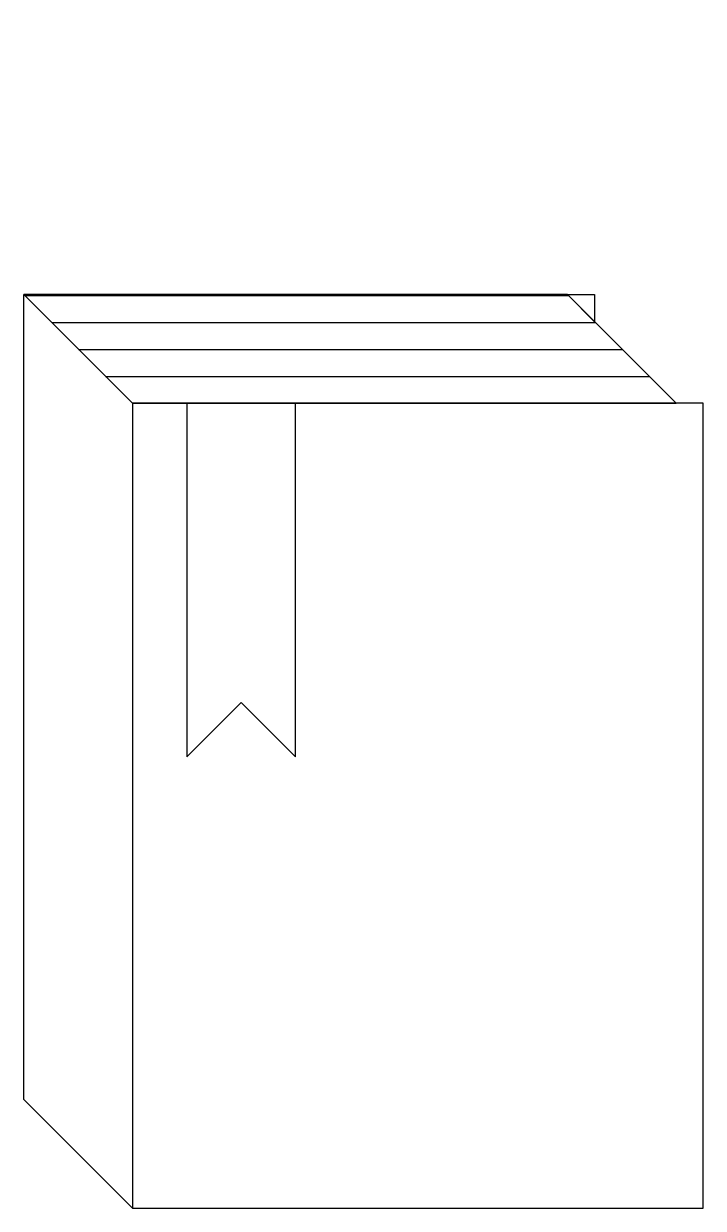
# Model space of a CAD drawing. Extents: x -20 to 105, y 0 to 218.
import ezdxf

# ---------------------------------------------------------------- set-up
doc = ezdxf.new("R2010")
doc.units = 0
doc.header["$MEASUREMENT"] = 0
doc.layers.get('0').update_dxf_attribs({"linetype": 'CONTINUOUS'})

# ---------------------------------------------------------------- blocks, each defined once
blk = doc.blocks.new('*U2')
blk.add_lwpolyline([(70.71, 70.71), (0, 0)])
blk = doc.blocks.new('*U3')
at = {"color": 0, "linetype": 'BYBLOCK', "rotation": 135}
for p in [(80.2, 167.8), (85.15, 162.85), (90.1, 157.9), (95.05, 152.95), (100, 148)]:
    blk.add_blockref('*U2', p, dxfattribs=at)

msp = doc.modelspace()

# ---------------------------------------------------------------- linework, layer by layer
for points in [[(0, 148), (0, 0), (-20, 20), (-20, 168), (0, 148)], [(0, 148), (100, 148), (80, 168), (-20, 168), (0, 148)], [(100, 148), (80, 168)], [(85, 168), (85, 163), (80, 168), (85, 168)], [(10, 148), (10, 83), (20, 93), (30, 83), (30, 148), (10, 148)]]:
    msp.add_lwpolyline(points)
msp.add_lwpolyline([(0, 0), (105, 0), (105, 148), (0, 148)], close=True)

# ---------------------------------------------------------------- block references
msp.add_blockref('*U3', (0, 0))

doc.saveas('drawing.dxf')
